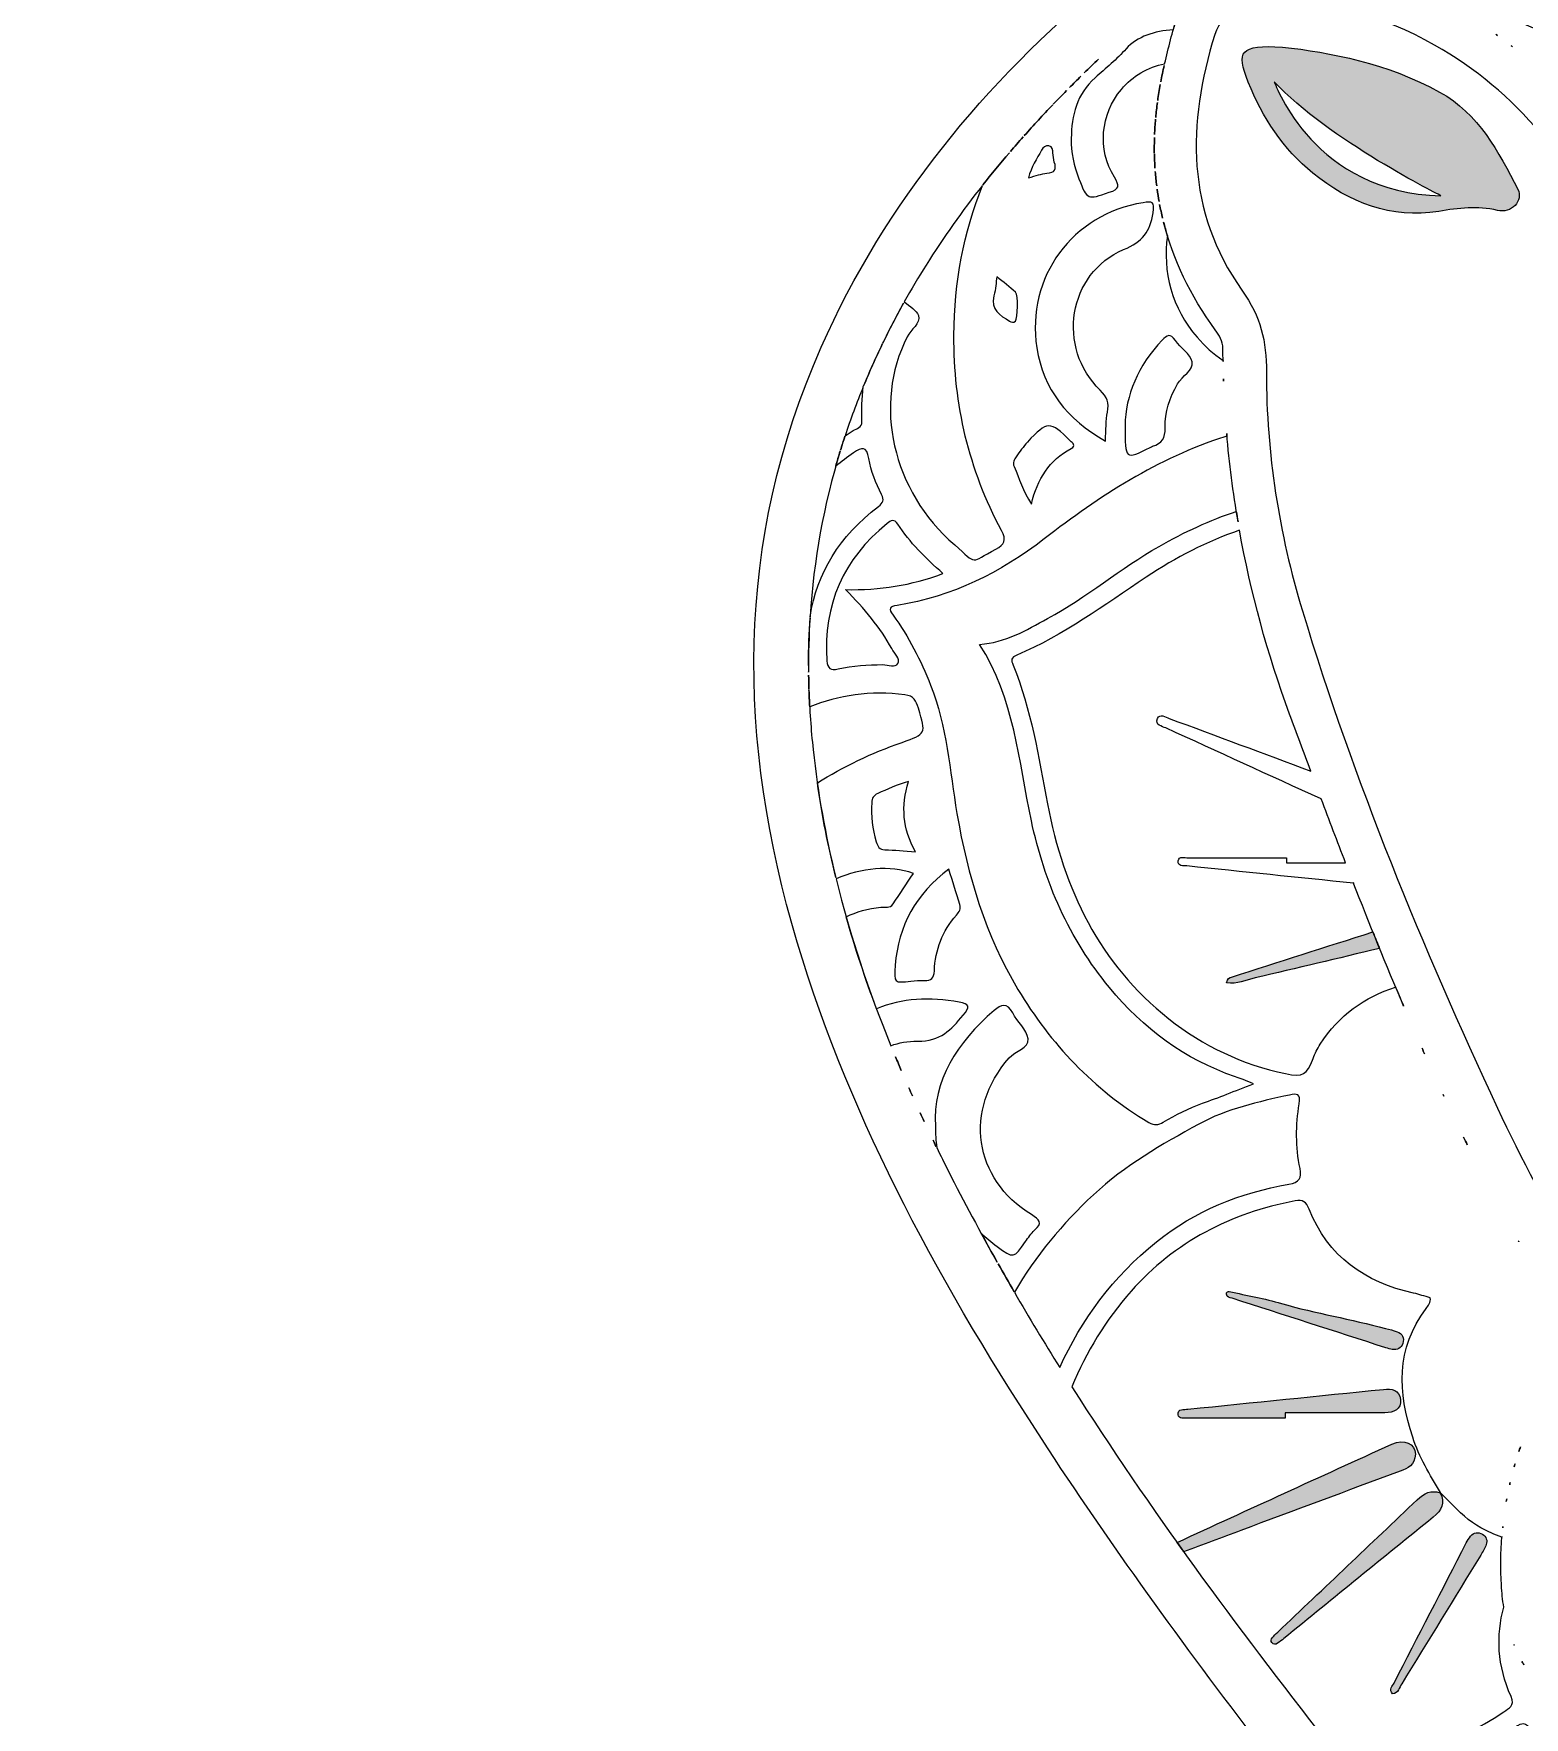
# Model space of a CAD drawing. Extents: x 316 to 1684, y -1896 to -103.
# Drawn here: x 316 to 794, y -1443 to -903 of the extents above; entities that cross this region are included whole.
import ezdxf

# ---------------------------------------------------------------- set-up
doc = ezdxf.new("R2010")
doc.units = 0
doc.header["$MEASUREMENT"] = 0
doc.layers.add('Layer 1', color=7, linetype='Continuous')

# ---------------------------------------------------------------- blocks, each defined once
blk = doc.blocks.new('block 2')
at = {"layer": 'Layer 1', "true_color": 0xfbd4ad}
h = blk.add_hatch(color=41, dxfattribs=at)
h.dxf.hatch_style = 2
edge = h.paths.add_edge_path()
edge.add_spline(control_points=[(725.8, -947.6), (737.41, -957.1), (750.98, -962.22), (766.14, -959.84), (772.55, -958.82), (778.57, -957.96), (784.96, -959.54), (789.38, -960.63), (793.44, -956.49), (791.48, -952.72), (785.25, -940.71), (778.98, -928.5), (766.42, -921.59), (749.74, -912.41), (731.45, -908.87), (716.03, -907.17), (702.41, -906.46), (701.11, -908.5), (705.1, -918.41), (709.69, -929.82), (716.35, -939.88), (725.8, -947.6)], knot_values=[0, 0, 0, 0, 1, 1, 1, 2, 2, 2, 3, 3, 3, 4, 4, 4, 5, 5, 5, 6, 6, 6, 7, 7, 7, 7], degree=3, periodic=1)
edge = h.paths.add_edge_path()
edge.add_spline(control_points=[(766.87, -954.84), (726.43, -953.98), (713.83, -919.39), (713.45, -918.31), (730.53, -936.76), (766.87, -954.84), (766.87, -954.84)], knot_values=[0, 0, 0, 0, 1, 1, 1, 2, 2, 2, 2], degree=3, periodic=1)
h = blk.add_hatch(color=41, dxfattribs=at)
h.dxf.hatch_style = 2
edge = h.paths.add_edge_path()
edge.add_spline(control_points=[(745.04, -1190.81), (729.94, -1195.63), (714.85, -1200.45), (699.76, -1205.28), (699.1, -1205.49), (698.39, -1205.71), (698.18, -1207.17), (701.46, -1207.64), (704.35, -1206.28), (707.31, -1205.58), (720.62, -1202.47), (733.9, -1199.27), (747.18, -1196.1), (746.46, -1194.34), (745.75, -1192.57), (745.04, -1190.81)], knot_values=[0, 0, 0, 0, 1, 1, 1, 2, 2, 2, 3, 3, 3, 4, 4, 4, 5, 5, 5, 5], degree=3, periodic=1)
h = blk.add_hatch(color=41, dxfattribs=at)
h.dxf.hatch_style = 2
edge = h.paths.add_edge_path()
edge.add_spline(control_points=[(699.93, -1308.27), (716.37, -1313.54), (732.8, -1318.84), (749.23, -1324.13), (749.9, -1324.35), (750.58, -1324.59), (751.28, -1324.68), (752.85, -1324.87), (754.12, -1324.3), (754.62, -1322.72), (755.18, -1320.97), (754.53, -1319.62), (752.81, -1318.97), (751.62, -1318.52), (750.36, -1318.27), (749.13, -1317.94), (738.09, -1314.92), (726.75, -1313.15), (715.75, -1309.92), (710.34, -1308.34), (704.75, -1307.38), (699.01, -1306.08), (698.71, -1306.13), (698.06, -1306.15), (698.1, -1306.93), (698.17, -1308.08), (699.14, -1308.01), (699.93, -1308.27)], knot_values=[0, 0, 0, 0, 1, 1, 1, 2, 2, 2, 3, 3, 3, 4, 4, 4, 5, 5, 5, 6, 6, 6, 7, 7, 7, 8, 8, 8, 9, 9, 9, 9], degree=3, periodic=1)
h = blk.add_hatch(color=41, dxfattribs=at)
h.dxf.hatch_style = 2
edge = h.paths.add_edge_path()
edge.add_spline(control_points=[(685.9, -1346.64), (696.25, -1346.66), (706.6, -1346.65), (716.95, -1346.65), (716.95, -1346.08), (716.95, -1345.52), (716.95, -1344.95), (727.58, -1344.95), (738.22, -1344.95), (748.85, -1344.95), (751.77, -1344.95), (754.2, -1343.94), (753.89, -1340.66), (753.6, -1337.66), (751.16, -1337.17), (748.43, -1337.45), (727.55, -1339.59), (706.66, -1341.66), (685.79, -1343.83), (684.58, -1343.95), (682.37, -1343.54), (682.61, -1345.6), (682.78, -1347.11), (684.69, -1346.63), (685.9, -1346.64)], knot_values=[0, 0, 0, 0, 1, 1, 1, 2, 2, 2, 3, 3, 3, 4, 4, 4, 5, 5, 5, 6, 6, 6, 7, 7, 7, 8, 8, 8, 8], degree=3, periodic=1)
h = blk.add_hatch(color=41, dxfattribs=at)
h.dxf.hatch_style = 2
edge = h.paths.add_edge_path()
edge.add_spline(control_points=[(758.68, -1358.22), (758.63, -1354.9), (755.17, -1353.17), (751.15, -1355.01), (728.17, -1365.48), (705.22, -1375.99), (682.27, -1386.53), (682.98, -1387.52), (683.69, -1388.5), (684.4, -1389.49), (690.52, -1387.22), (696.64, -1384.94), (702.76, -1382.66), (719.77, -1376.33), (736.76, -1369.99), (753.77, -1363.69), (756.27, -1362.76), (758.58, -1361.76), (758.68, -1358.22)], knot_values=[0, 0, 0, 0, 1, 1, 1, 2, 2, 2, 3, 3, 3, 4, 4, 4, 5, 5, 5, 6, 6, 6, 6], degree=3, periodic=1)
h = blk.add_hatch(color=41, dxfattribs=at)
h.dxf.hatch_style = 2
edge = h.paths.add_edge_path()
edge.add_spline(control_points=[(759.22, -1372.82), (744.39, -1387.03), (729.46, -1401.13), (714.56, -1415.27), (713.94, -1415.86), (713.36, -1416.48), (712.79, -1417.11), (712.38, -1417.57), (712.27, -1418.15), (712.64, -1418.65), (713.15, -1419.33), (713.83, -1419.32), (714.5, -1418.85), (715.19, -1418.36), (715.88, -1417.86), (716.54, -1417.33), (732.46, -1404.36), (748.34, -1391.32), (764.35, -1378.46), (767.21, -1376.17), (768.26, -1373.88), (766.65, -1370.6), (763.69, -1369.69), (761.45, -1370.68), (759.22, -1372.82)], knot_values=[0, 0, 0, 0, 1, 1, 1, 2, 2, 2, 3, 3, 3, 4, 4, 4, 5, 5, 5, 6, 6, 6, 7, 7, 7, 8, 8, 8, 8], degree=3, periodic=1)
h = blk.add_hatch(color=41, dxfattribs=at)
h.dxf.hatch_style = 2
edge = h.paths.add_edge_path()
edge.add_spline(control_points=[(754.28, -1431.84), (762.77, -1418.1), (771.19, -1404.33), (779.61, -1390.56), (780.27, -1389.48), (780.96, -1388.38), (781.38, -1387.2), (781.84, -1385.88), (781.41, -1384.66), (780.15, -1383.91), (778.74, -1383.08), (777.4, -1383.26), (776.35, -1384.53), (775.81, -1385.17), (775.39, -1385.93), (775, -1386.68), (767.27, -1401.64), (759.53, -1416.6), (751.85, -1431.6), (751.34, -1432.6), (750.1, -1433.64), (751.32, -1435.06), (753.24, -1434.85), (753.54, -1433.05), (754.28, -1431.84)], knot_values=[0, 0, 0, 0, 1, 1, 1, 2, 2, 2, 3, 3, 3, 4, 4, 4, 5, 5, 5, 6, 6, 6, 7, 7, 7, 8, 8, 8, 8], degree=3, periodic=1)
at = {"layer": 'Layer 1', "lineweight": 0}
for points, knots in [([(1673.34, -762.19), (1662.42, -742.78), (1645.38, -729.84), (1626.13, -719.79), (1579.9, -695.65), (1530.89, -691.29), (1480.17, -700.46), (1472.26, -701.89), (1464.42, -703.7), (1456.37, -704.91), (1469.08, -697.31), (1482.2, -690.52), (1494.42, -682.22), (1597.01, -612.54), (1651.13, -515.77), (1656.09, -391.82), (1657.77, -349.83), (1651.93, -308.69), (1637.06, -269.34), (1611.07, -200.5), (1565.67, -148.18), (1500.72, -113.18), (1495.34, -110.26), (1489.49, -108.12), (1483.74, -105.96), (1478.61, -104.02), (1473.29, -103.35), (1467.76, -104.63), (1456.24, -107.26), (1452.69, -116.14), (1459.89, -125.56), (1462.54, -129.04), (1465.99, -132.02), (1469.48, -134.7), (1504.07, -161.2), (1530.16, -194), (1547, -234.47), (1562.92, -272.74), (1566.44, -312.54), (1564.66, -353.22), (1563.42, -381.55), (1557.91, -408.96), (1544.9, -434.47), (1526.94, -469.68), (1498.13, -493.38), (1462.73, -508.98), (1403.63, -535.05), (1341.45, -548.51), (1276.91, -549.25), (1244.48, -549.61), (1212.44, -543.11), (1181.42, -534.64), (1141.75, -523.78), (1102.93, -524.66), (1063.01, -531.94), (1042.09, -535.74), (1021.1, -537.48), (1000.09, -537.46), (1000.09, -537.46), (999.91, -537.46), (999.91, -537.46), (978.9, -537.48), (957.91, -535.74), (936.99, -531.94), (897.07, -524.66), (858.25, -523.78), (818.58, -534.64), (787.56, -543.11), (755.52, -549.61), (723.09, -549.25), (658.55, -548.51), (596.37, -535.05), (537.27, -508.98), (501.87, -493.38), (473.06, -469.68), (455.1, -434.47), (442.09, -408.96), (436.58, -381.55), (435.34, -353.22), (433.56, -312.54), (437.08, -272.74), (453, -234.47), (469.84, -194), (495.93, -161.2), (530.52, -134.7), (534.01, -132.02), (537.46, -129.04), (540.11, -125.56), (547.31, -116.14), (543.76, -107.26), (532.24, -104.63), (526.71, -103.35), (521.39, -104.02), (516.26, -105.96), (510.51, -108.12), (504.66, -110.26), (499.28, -113.18), (434.33, -148.18), (388.93, -200.5), (362.94, -269.34), (348.07, -308.69), (342.23, -349.83), (343.91, -391.82), (348.87, -515.77), (402.99, -612.54), (505.58, -682.22), (517.8, -690.52), (530.92, -697.31), (543.63, -704.91), (535.58, -703.7), (527.74, -701.89), (519.83, -700.46), (469.11, -691.29), (420.1, -695.65), (373.87, -719.79), (354.62, -729.84), (337.58, -742.78), (326.66, -762.19), (315.82, -781.5), (317.18, -798.64), (331.61, -815.49), (368.81, -858.94), (417.78, -881), (472.89, -890.53), (504.31, -895.96), (535.11, -888.26), (565.83, -882.51), (590.21, -877.94), (614, -870.13), (639.08, -869.18), (649.66, -868.8), (660.2, -868.1), (670.74, -869.82), (672.19, -870.05), (673.96, -870.13), (674.55, -871.64), (675.23, -873.37), (673.43, -874.11), (672.36, -875.01), (668.06, -878.69), (663.71, -882.32), (659.38, -885.99), (620.72, -918.68), (588.9, -956.77), (568.23, -1003.36), (540.49, -1065.86), (541.29, -1129.7), (560.55, -1194.12), (578.08, -1252.81), (607.58, -1305.64), (640.94, -1356.5), (684.92, -1423.6), (735.47, -1485.8), (785.51, -1548.36), (833.7, -1608.6), (882.43, -1668.47), (924.51, -1733.29), (952.78, -1776.85), (977.69, -1822.09), (992.65, -1872.18), (994.88, -1879.62), (997.22, -1887), (999.91, -1895.77), (999.93, -1895.86), (999.96, -1895.94), (999.99, -1896.03), (999.99, -1896.01), (1000, -1896.01), (1000, -1896), (1000, -1896.01), (1000.01, -1896.01), (1000.01, -1896.03), (1000.04, -1895.94), (1000.07, -1895.86), (1000.09, -1895.77), (1002.78, -1887), (1005.12, -1879.62), (1007.35, -1872.18), (1022.31, -1822.09), (1047.22, -1776.85), (1075.49, -1733.29), (1117.57, -1668.47), (1166.3, -1608.6), (1214.49, -1548.36), (1264.53, -1485.8), (1315.08, -1423.6), (1359.06, -1356.5), (1392.42, -1305.64), (1421.92, -1252.81), (1439.45, -1194.12), (1458.71, -1129.7), (1459.51, -1065.86), (1431.77, -1003.36), (1411.1, -956.77), (1379.28, -918.68), (1340.62, -885.99), (1336.29, -882.32), (1331.94, -878.69), (1327.64, -875.01), (1326.57, -874.11), (1324.77, -873.37), (1325.45, -871.64), (1326.04, -870.13), (1327.81, -870.05), (1329.26, -869.82), (1339.8, -868.1), (1350.34, -868.8), (1360.92, -869.18), (1386, -870.13), (1409.79, -877.94), (1434.17, -882.51), (1464.89, -888.26), (1495.69, -895.96), (1527.11, -890.53), (1582.22, -881), (1631.19, -858.94), (1668.39, -815.49), (1682.82, -798.64), (1684.18, -781.5), (1673.34, -762.19)], [0, 0, 0, 0, 1, 1, 1, 2, 2, 2, 3, 3, 3, 4, 4, 4, 5, 5, 5, 6, 6, 6, 7, 7, 7, 8, 8, 8, 9, 9, 9, 10, 10, 10, 11, 11, 11, 12, 12, 12, 13, 13, 13, 14, 14, 14, 15, 15, 15, 16, 16, 16, 17, 17, 17, 18, 18, 18, 19, 19, 19, 20, 20, 20, 21, 21, 21, 22, 22, 22, 23, 23, 23, 24, 24, 24, 25, 25, 25, 26, 26, 26, 27, 27, 27, 28, 28, 28, 29, 29, 29, 30, 30, 30, 31, 31, 31, 32, 32, 32, 33, 33, 33, 34, 34, 34, 35, 35, 35, 36, 36, 36, 37, 37, 37, 38, 38, 38, 39, 39, 39, 40, 40, 40, 41, 41, 41, 42, 42, 42, 43, 43, 43, 44, 44, 44, 45, 45, 45, 46, 46, 46, 47, 47, 47, 48, 48, 48, 49, 49, 49, 50, 50, 50, 51, 51, 51, 52, 52, 52, 53, 53, 53, 54, 54, 54, 55, 55, 55, 56, 56, 56, 57, 57, 57, 58, 58, 58, 59, 59, 59, 60, 60, 60, 61, 61, 61, 62, 62, 62, 63, 63, 63, 64, 64, 64, 65, 65, 65, 66, 66, 66, 67, 67, 67, 68, 68, 68, 69, 69, 69, 70, 70, 70, 71, 71, 71, 72, 72, 72, 73, 73, 73, 73]), ([(756.5, -847.82), (784.99, -889.86), (840.73, -905.05), (886.68, -883.29), (887.57, -882.86), (888.44, -882.38), (889.36, -882.01), (891.59, -881.12), (893, -881.65), (892.97, -884.3), (892.92, -888.29), (893.28, -892.26), (894.18, -896.13), (894.83, -898.93), (892.64, -899.12), (891.1, -899.83), (876.84, -906.3), (858.57, -910.14), (842.31, -910.14), (792.27, -910.16), (746.72, -878.54), (729.14, -831.71), (728.09, -828.94), (727.93, -827.09), (730.84, -825.45), (732.9, -824.28), (734.62, -822.48), (736.44, -820.88), (739.88, -817.83), (742.34, -818.39), (743.89, -822.82), (747, -831.71), (751.2, -840.02), (756.5, -847.82)], [0, 0, 0, 0, 1, 1, 1, 2, 2, 2, 3, 3, 3, 4, 4, 4, 5, 5, 5, 6, 6, 6, 7, 7, 7, 8, 8, 8, 9, 9, 9, 10, 10, 10, 11, 11, 11, 11]), ([(694.39, -903.15), (696.91, -895.08), (703.74, -894.52), (710.29, -893.78), (729.93, -891.58), (748.05, -897.14), (764.81, -906.52), (791.51, -921.46), (809.18, -944.86), (822.71, -971.72), (840.42, -1006.88), (849.18, -1044.65), (855.23, -1083.22), (862.36, -1128.63), (862.76, -1173.96), (853.17, -1219.13), (852.55, -1222.01), (851.83, -1224.88), (851.19, -1227.76), (848.48, -1239.92), (843.96, -1250.71), (834.19, -1259.53), (823.9, -1268.82), (817.55, -1281.35), (811.54, -1295.65), (800.85, -1279.45), (792.59, -1263.54), (785, -1247.29), (760.79, -1195.5), (739.07, -1142.66), (722.47, -1087.92), (714.96, -1063.17), (710.9, -1037.43), (710.93, -1011.45), (710.95, -1001.38), (709.17, -993.74), (703.03, -985.07), (685.2, -959.88), (685.44, -931.74), (694.39, -903.15)], [0, 0, 0, 0, 1, 1, 1, 2, 2, 2, 3, 3, 3, 4, 4, 4, 5, 5, 5, 6, 6, 6, 7, 7, 7, 8, 8, 8, 9, 9, 9, 10, 10, 10, 11, 11, 11, 12, 12, 12, 13, 13, 13, 13]), ([(665.97, -907.72), (669.51, -903.8), (675.13, -901.99), (681.03, -901.7), (681.42, -900.22), (681.82, -898.72), (682.22, -897.23), (680.85, -902.38), (679.51, -907.44), (678.3, -912.53), (672.97, -913.61), (668.04, -916.42), (664.43, -920.74), (657.78, -928.72), (656.71, -939.89), (662.19, -948.9), (663.87, -951.7), (663.89, -952.62), (660.56, -953.73), (653.5, -956.11), (653.56, -956.34), (650.81, -949.38), (649.17, -945.25), (648.29, -940.96), (648.37, -936.51), (648.44, -929.02), (650.17, -922.23), (656.06, -917.01), (659.45, -913.99), (662.94, -911.06), (665.97, -907.72)], [0, 0, 0, 0, 1, 1, 1, 2, 2, 2, 3, 3, 3, 4, 4, 4, 5, 5, 5, 6, 6, 6, 7, 7, 7, 8, 8, 8, 9, 9, 9, 10, 10, 10, 10]), ([(725.8, -947.6), (737.41, -957.1), (750.98, -962.22), (766.14, -959.84), (772.55, -958.82), (778.57, -957.96), (784.96, -959.54), (789.38, -960.63), (793.44, -956.49), (791.48, -952.72), (785.25, -940.71), (778.98, -928.5), (766.42, -921.59), (749.74, -912.41), (731.45, -908.87), (716.03, -907.17), (702.41, -906.46), (701.11, -908.5), (705.1, -918.41), (709.69, -929.82), (716.35, -939.88), (725.8, -947.6)], [0, 0, 0, 0, 1, 1, 1, 2, 2, 2, 3, 3, 3, 4, 4, 4, 5, 5, 5, 6, 6, 6, 7, 7, 7, 7]), ([(784.98, -903.43), (784.8, -903.3), (784.62, -903.18), (784.44, -903.05), (784.62, -903.18), (784.8, -903.3), (784.98, -903.43)], [0, 0, 0, 0, 1, 1, 1, 2, 2, 2, 2]), ([(652.52, -915.48), (654.04, -913.99), (655.56, -912.5), (657.1, -911.03), (655.56, -912.5), (654.04, -913.99), (652.52, -915.48)], [0, 0, 0, 0, 1, 1, 1, 2, 2, 2, 2]), ([(789.78, -907.05), (789.66, -906.95), (789.53, -906.86), (789.4, -906.76), (789.53, -906.86), (789.66, -906.95), (789.78, -907.05)], [0, 0, 0, 0, 1, 1, 1, 2, 2, 2, 2]), ([(651.45, -916.53), (650.24, -917.73), (649.03, -918.93), (647.83, -920.15), (649.03, -918.93), (650.24, -917.73), (651.45, -916.53)], [0, 0, 0, 0, 1, 1, 1, 2, 2, 2, 2]), ([(677.07, -918.29), (677.4, -916.57), (677.76, -914.84), (678.16, -913.1), (677.76, -914.84), (677.4, -916.57), (677.07, -918.29)], [0, 0, 0, 0, 1, 1, 1, 2, 2, 2, 2]), ([(642.61, -925.51), (644.01, -924.05), (645.42, -922.59), (646.84, -921.15), (645.42, -922.59), (644.01, -924.05), (642.61, -925.51)], [0, 0, 0, 0, 1, 1, 1, 2, 2, 2, 2]), ([(676.07, -924.3), (676.3, -922.61), (676.58, -920.93), (676.89, -919.23), (676.58, -920.93), (676.3, -922.61), (676.07, -924.3)], [0, 0, 0, 0, 1, 1, 1, 2, 2, 2, 2]), ([(766.87, -954.84), (726.43, -953.98), (713.83, -919.39), (713.45, -918.31), (730.53, -936.76), (766.87, -954.84), (766.87, -954.84)], [0, 0, 0, 0, 1, 1, 1, 2, 2, 2, 2]), ([(633.32, -935.57), (636.3, -932.22), (639.34, -928.93), (642.44, -925.68), (639.34, -928.93), (636.3, -932.22), (633.32, -935.57)], [0, 0, 0, 0, 1, 1, 1, 2, 2, 2, 2]), ([(675.44, -929.72), (675.59, -928.13), (675.77, -926.53), (675.99, -924.93), (675.77, -926.53), (675.59, -928.13), (675.44, -929.72)], [0, 0, 0, 0, 1, 1, 1, 2, 2, 2, 2]), ([(675.08, -935.24), (675.15, -933.59), (675.25, -931.95), (675.39, -930.29), (675.25, -931.95), (675.15, -933.59), (675.08, -935.24)], [0, 0, 0, 0, 1, 1, 1, 2, 2, 2, 2]), ([(632.95, -935.99), (631.57, -937.54), (630.2, -939.1), (628.85, -940.67), (630.2, -939.1), (631.57, -937.54), (632.95, -935.99)], [0, 0, 0, 0, 1, 1, 1, 2, 2, 2, 2]), ([(640.57, -947.63), (638.78, -947.76), (637.04, -948.46), (634.67, -949.07), (635.54, -945.53), (637.39, -943), (638.8, -940.26), (639.31, -939.27), (640.04, -938.71), (641.16, -938.86), (642.54, -939.02), (642.38, -940.17), (642.52, -941.12), (642.66, -942.11), (642.66, -943.13), (642.95, -944.05), (643.72, -946.34), (643.15, -947.44), (640.57, -947.63)], [0, 0, 0, 0, 1, 1, 1, 2, 2, 2, 3, 3, 3, 4, 4, 4, 5, 5, 5, 6, 6, 6, 6]), ([(675.05, -936.21), (675, -937.86), (674.97, -939.5), (675, -941.14), (674.97, -939.5), (675, -937.86), (675.05, -936.21)], [0, 0, 0, 0, 1, 1, 1, 2, 2, 2, 2]), ([(620.03, -951.38), (622.79, -947.87), (625.63, -944.44), (628.53, -941.05), (625.63, -944.43), (622.79, -947.87), (620.03, -951.38)], [0, 0, 0, 0, 1, 1, 1, 2, 2, 2, 2]), ([(675.01, -941.37), (675.04, -942.91), (675.11, -944.45), (675.21, -945.98), (675.11, -944.45), (675.04, -942.91), (675.01, -941.37)], [0, 0, 0, 0, 1, 1, 1, 2, 2, 2, 2]), ([(675.29, -947.1), (675.41, -948.62), (675.56, -950.14), (675.75, -951.65), (675.56, -950.14), (675.41, -948.62), (675.29, -947.1)], [0, 0, 0, 0, 1, 1, 1, 2, 2, 2, 2]), ([(619.92, -951.52), (613.78, -967.02), (610.93, -982.21), (610.78, -999.6), (610.63, -1021.73), (615.57, -1042.67), (626.02, -1062.19), (627.64, -1065.24), (627.05, -1066.65), (624.24, -1068.1), (615.69, -1072.53), (618.56, -1073.29), (611.01, -1066.76), (590.98, -1049.47), (584.8, -1021.67), (595.78, -1000.09), (596.99, -997.72), (600.14, -995.75), (599.37, -993.27), (598.83, -991.5), (596.61, -990.3), (594.87, -988.87), (597.08, -984.91), (599.39, -980.97), (601.84, -977.07), (607.42, -968.17), (613.48, -959.68), (619.92, -951.52)], [0, 0, 0, 0, 1, 1, 1, 2, 2, 2, 3, 3, 3, 4, 4, 4, 5, 5, 5, 6, 6, 6, 7, 7, 7, 8, 8, 8, 9, 9, 9, 9]), ([(675.9, -952.74), (676.08, -954.06), (676.28, -955.36), (676.52, -956.67), (676.28, -955.36), (676.08, -954.06), (675.9, -952.74)], [0, 0, 0, 0, 1, 1, 1, 2, 2, 2, 2]), ([(671.42, -957.08), (674.33, -956.63), (675.2, -956.66), (674.6, -960.32), (673.62, -966.35), (671.3, -969.51), (665.17, -972.1), (647.29, -979.64), (643.62, -1003.58), (657.67, -1017.21), (659.91, -1019.37), (660.6, -1021.23), (659.98, -1024.19), (659.4, -1026.91), (659.55, -1029.8), (659.33, -1033.46), (646.95, -1026.51), (639.46, -1016.9), (637.35, -1003.58), (633.78, -980.96), (648.81, -960.66), (671.42, -957.08)], [0, 0, 0, 0, 1, 1, 1, 2, 2, 2, 3, 3, 3, 4, 4, 4, 5, 5, 5, 6, 6, 6, 7, 7, 7, 7]), ([(676.69, -957.63), (676.97, -959.1), (677.29, -960.57), (677.64, -962.03), (677.29, -960.57), (676.97, -959.1), (676.69, -957.63)], [0, 0, 0, 0, 1, 1, 1, 2, 2, 2, 2]), ([(694.55, -997.86), (695.89, -999.68), (696.95, -1001.35), (696.97, -1003.8), (696.97, -1005.21), (697.01, -1006.61), (697.03, -1008.01), (697.03, -1007.88), (697.03, -1007.75), (697.02, -1007.62), (693.87, -1005.55), (691.18, -1003.05), (688.73, -1000.22), (680.63, -990.95), (677.59, -978.98), (679.17, -967.65), (678.73, -966.2), (678.33, -964.75), (677.96, -963.29), (681.03, -975.29), (686.5, -986.83), (694.55, -997.86)], [0, 0, 0, 0, 1, 1, 1, 2, 2, 2, 3, 3, 3, 4, 4, 4, 5, 5, 5, 6, 6, 6, 7, 7, 7, 7]), ([(623.6, -986.91), (624.15, -984.76), (624.27, -982.51), (624.52, -980.8), (626.64, -982.54), (628.62, -984.11), (630.5, -985.77), (631.4, -986.57), (631.28, -994.1), (630.48, -995), (629.83, -995.74), (629.18, -995.3), (628.62, -994.99), (625.53, -993.2), (622.45, -991.45), (623.6, -986.91)], [0, 0, 0, 0, 1, 1, 1, 2, 2, 2, 3, 3, 3, 4, 4, 4, 5, 5, 5, 5]), ([(587.9, -1002.22), (590.02, -997.86), (592.27, -993.53), (594.66, -989.23), (592.27, -993.53), (590.02, -997.86), (587.9, -1002.22)], [0, 0, 0, 0, 1, 1, 1, 2, 2, 2, 2]), ([(587.8, -1002.44), (585.66, -1006.86), (583.66, -1011.32), (581.82, -1015.81), (583.66, -1011.32), (585.66, -1006.86), (587.8, -1002.44)], [0, 0, 0, 0, 1, 1, 1, 2, 2, 2, 2]), ([(677.54, -1001.11), (679.08, -999.51), (680.16, -998.89), (681.74, -1001.21), (683.4, -1003.65), (686.6, -1005.56), (687.11, -1008.11), (687.65, -1010.79), (683.9, -1012.6), (682.47, -1015.15), (680, -1019.54), (678.24, -1024.19), (678.44, -1029.22), (678.56, -1032.49), (677.41, -1034.25), (674.46, -1035.14), (674.2, -1035.22), (673.95, -1035.37), (673.7, -1035.49), (665.62, -1039.57), (665.62, -1039.57), (665.6, -1028.52), (665.81, -1018.94), (669.72, -1009.23), (677.54, -1001.11)], [0, 0, 0, 0, 1, 1, 1, 2, 2, 2, 3, 3, 3, 4, 4, 4, 5, 5, 5, 6, 6, 6, 7, 7, 7, 8, 8, 8, 8]), ([(697.17, -1013.54), (697.18, -1013.77), (697.19, -1014), (697.2, -1014.24), (697.19, -1014), (697.18, -1013.77), (697.17, -1013.54)], [0, 0, 0, 0, 1, 1, 1, 2, 2, 2, 2]), ([(581.29, -1027.34), (581.38, -1029.11), (579.59, -1029.44), (578.44, -1030.14), (577.57, -1030.67), (576.73, -1031.23), (575.88, -1031.78), (577.63, -1026.48), (579.58, -1021.24), (581.72, -1016.03), (581.29, -1019.8), (581.09, -1023.56), (581.29, -1027.34)], [0, 0, 0, 0, 1, 1, 1, 2, 2, 2, 3, 3, 3, 4, 4, 4, 4]), ([(648.03, -1033.38), (648.84, -1034.17), (650.08, -1034.9), (648.31, -1035.88), (641.45, -1039.63), (637.48, -1045.58), (635.62, -1053.66), (632.85, -1049.53), (631.71, -1045.46), (630.07, -1041.63), (629.52, -1040.37), (630.05, -1039.41), (630.72, -1038.49), (631.89, -1036.9), (633.01, -1035.24), (634.34, -1033.8), (640.68, -1026.95), (641.62, -1026.95), (648.03, -1033.38)], [0, 0, 0, 0, 1, 1, 1, 2, 2, 2, 3, 3, 3, 4, 4, 4, 5, 5, 5, 6, 6, 6, 6]), ([(574.32, -1036.68), (573.82, -1038.3), (573.35, -1039.92), (572.89, -1041.54), (574.71, -1040.06), (576.59, -1038.63), (578.6, -1037.24), (581.34, -1035.37), (582.8, -1035.06), (583.47, -1039.03), (584.15, -1043.08), (585.76, -1046.93), (587.58, -1050.61), (588.47, -1052.39), (588.08, -1053.33), (586.56, -1054.49), (574.06, -1063.97), (566.86, -1075.79), (564.66, -1089.78), (565.82, -1071.6), (569.05, -1053.9), (574.32, -1036.68)], [0, 0, 0, 0, 1, 1, 1, 2, 2, 2, 3, 3, 3, 4, 4, 4, 5, 5, 5, 6, 6, 6, 7, 7, 7, 7]), ([(575.83, -1031.92), (575.35, -1033.41), (574.87, -1034.9), (574.41, -1036.39), (574.87, -1034.9), (575.34, -1033.41), (575.83, -1031.92)], [0, 0, 0, 0, 1, 1, 1, 2, 2, 2, 2]), ([(611.75, -1152.86), (609.4, -1139.06), (608.57, -1124.93), (603.31, -1111.69), (600.14, -1103.73), (596.25, -1096.19), (591.25, -1089.25), (589.77, -1087.19), (589.99, -1086.56), (592.57, -1086.14), (610.22, -1083.32), (625.69, -1075.7), (639.74, -1064.8), (657.44, -1051.1), (676.05, -1038.98), (697.63, -1032.1), (697.85, -1032.03), (698.06, -1031.97), (698.28, -1031.9), (698.26, -1031.61), (698.24, -1031.33), (698.22, -1031.04), (699.03, -1040.55), (700.23, -1049.98), (701.83, -1059.34), (701.64, -1058.23), (701.44, -1057.12), (701.26, -1056.01), (692.87, -1058.84), (684.63, -1062.62), (676.54, -1067.24), (664.18, -1074.27), (653.28, -1083.53), (640.81, -1090.38), (633.97, -1094.13), (627.2, -1098.1), (619, -1098.65), (630.1, -1115.91), (631.5, -1135.94), (635.6, -1155.17), (639.8, -1174.92), (647.67, -1192.97), (660.6, -1208.62), (671.48, -1221.79), (684.67, -1231.73), (700.97, -1237.25), (702.57, -1237.78), (704.11, -1238.45), (706.82, -1239.48), (700.66, -1241.85), (695.62, -1243.95), (690.47, -1245.72), (686.02, -1247.26), (681.91, -1249.45), (677.85, -1251.77), (676.27, -1252.71), (675.03, -1252.97), (673.22, -1251.89), (655.51, -1241.33), (641.76, -1226.71), (631.28, -1209.26), (620.88, -1191.95), (615.14, -1172.78), (611.75, -1152.86)], [0, 0, 0, 0, 1, 1, 1, 2, 2, 2, 3, 3, 3, 4, 4, 4, 5, 5, 5, 6, 6, 6, 7, 7, 7, 8, 8, 8, 9, 9, 9, 10, 10, 10, 11, 11, 11, 12, 12, 12, 13, 13, 13, 14, 14, 14, 15, 15, 15, 16, 16, 16, 17, 17, 17, 18, 18, 18, 19, 19, 19, 20, 20, 20, 21, 21, 21, 21]), ([(590.87, -1100.01), (591.72, -1101.56), (593.71, -1103.23), (592.79, -1104.81), (592, -1106.16), (589.65, -1105.15), (588, -1105.15), (583.17, -1105.2), (578.35, -1105.42), (573.63, -1106.5), (571.22, -1107.06), (570.26, -1106.41), (570.08, -1103.96), (568.82, -1085.89), (575.32, -1071.26), (589.37, -1059.93), (590.57, -1058.97), (591.63, -1058.29), (592.82, -1060.14), (596.59, -1066), (601.56, -1070.83), (607.26, -1075.98), (596.96, -1079.69), (587.15, -1081.35), (576.01, -1081.1), (582.15, -1087.28), (587.11, -1093.2), (590.87, -1100.01)], [0, 0, 0, 0, 1, 1, 1, 2, 2, 2, 3, 3, 3, 4, 4, 4, 5, 5, 5, 6, 6, 6, 7, 7, 7, 8, 8, 8, 9, 9, 9, 9]), ([(679.63, -1218.65), (657.38, -1201), (645.93, -1177.13), (640.78, -1149.79), (637.94, -1134.73), (635.53, -1119.59), (629.73, -1105.27), (629.08, -1103.69), (629.05, -1102.86), (630.91, -1102.09), (645.97, -1095.82), (658.92, -1086.06), (672.38, -1077.09), (681.92, -1070.73), (691.87, -1065.61), (702.3, -1062.06), (705.88, -1082.02), (711.24, -1101.66), (718.36, -1120.97), (720.61, -1127.07), (722.87, -1133.18), (725.14, -1139.28), (725.14, -1139.27), (725.14, -1139.26), (725.14, -1139.25), (710.01, -1133.62), (694.88, -1127.99), (679.75, -1122.38), (678.55, -1121.93), (676.81, -1120.63), (676.03, -1122.45), (675.12, -1124.56), (677.44, -1124.87), (678.71, -1125.45), (695.3, -1133.06), (711.89, -1140.63), (728.49, -1148.2), (728.48, -1148.19), (728.48, -1148.17), (728.47, -1148.15), (731.05, -1155.01), (733.66, -1161.87), (736.31, -1168.71), (729.98, -1168.71), (723.66, -1168.72), (717.34, -1168.72), (717.34, -1168.16), (717.34, -1167.59), (717.34, -1167.03), (706.85, -1167.03), (696.37, -1167.01), (685.89, -1167.06), (684.75, -1167.07), (682.89, -1166.36), (682.66, -1168.07), (682.41, -1169.92), (684.3, -1169.57), (685.46, -1169.69), (703.26, -1171.54), (721.05, -1173.37), (738.84, -1175.21), (738.8, -1175.12), (738.77, -1175.03), (738.73, -1174.93), (743.93, -1188.22), (749.29, -1201.45), (754.9, -1214.57), (754.85, -1214.44), (754.79, -1214.31), (754.74, -1214.18), (753.92, -1212.29), (753.12, -1210.4), (752.32, -1208.5), (742.47, -1211.74), (734.11, -1217.42), (728.15, -1226.85), (727.25, -1228.27), (726.45, -1229.79), (725.86, -1231.37), (723.85, -1236.73), (722.78, -1237.42), (717.03, -1236.23), (703.18, -1233.34), (690.66, -1227.39), (679.63, -1218.65)], [0, 0, 0, 0, 1, 1, 1, 2, 2, 2, 3, 3, 3, 4, 4, 4, 5, 5, 5, 6, 6, 6, 7, 7, 7, 8, 8, 8, 9, 9, 9, 10, 10, 10, 11, 11, 11, 12, 12, 12, 13, 13, 13, 14, 14, 14, 15, 15, 15, 16, 16, 16, 17, 17, 17, 18, 18, 18, 19, 19, 19, 20, 20, 20, 21, 21, 21, 22, 22, 22, 23, 23, 23, 24, 24, 24, 25, 25, 25, 26, 26, 26, 27, 27, 27, 28, 28, 28, 28]), ([(564.64, -1090.07), (564.34, -1095.01), (564.18, -1099.97), (564.18, -1104.98), (564.19, -1105.24), (564.19, -1105.49), (564.22, -1105.75), (564.28, -1106.43), (564.28, -1107.01), (564.18, -1107.51), (564.13, -1101.65), (564.28, -1095.84), (564.64, -1090.07)], [0, 0, 0, 0, 1, 1, 1, 2, 2, 2, 3, 3, 3, 4, 4, 4, 4]), ([(564.3, -1113.03), (564.25, -1111.52), (564.22, -1110.02), (564.2, -1108.51), (564.22, -1110.02), (564.25, -1111.52), (564.3, -1113.03)], [0, 0, 0, 0, 1, 1, 1, 2, 2, 2, 2]), ([(564.31, -1113.22), (564.37, -1115.03), (564.45, -1116.85), (564.55, -1118.66), (573.68, -1114.98), (584.1, -1113.41), (595.02, -1114.8), (597.89, -1115.17), (598.66, -1116.77), (599.37, -1119.09), (601.89, -1127.37), (601.95, -1127.36), (594.13, -1130.07), (584.34, -1133.47), (575.29, -1137.85), (567, -1143.04), (568.48, -1153.33), (570.47, -1163.44), (572.91, -1173.42), (569.63, -1160.02), (567.14, -1146.36), (565.64, -1132.39), (564.95, -1125.94), (564.51, -1119.56), (564.31, -1113.22)], [0, 0, 0, 0, 1, 1, 1, 2, 2, 2, 3, 3, 3, 4, 4, 4, 5, 5, 5, 6, 6, 6, 7, 7, 7, 8, 8, 8, 8]), ([(598.5, -1165.11), (594.77, -1164.86), (591.71, -1164.55), (588.65, -1164.48), (586.83, -1164.42), (586.31, -1163.38), (585.84, -1161.92), (584.55, -1157.82), (584.25, -1153.65), (584.43, -1149.39), (584.47, -1147.94), (584.99, -1147.05), (586.35, -1146.47), (589.43, -1145.17), (592.37, -1143.5), (596.24, -1142.63), (593.76, -1150.48), (594.3, -1157.83), (598.5, -1165.11)], [0, 0, 0, 0, 1, 1, 1, 2, 2, 2, 3, 3, 3, 4, 4, 4, 5, 5, 5, 6, 6, 6, 6]), ([(590.57, -1227.31), (583.48, -1209.89), (577.5, -1192.1), (573.01, -1173.84), (581.15, -1170.28), (590.14, -1169.36), (597.79, -1172.05), (595.6, -1175.34), (593.44, -1178.62), (591.25, -1181.87), (590.27, -1183.32), (588.68, -1182.78), (587.33, -1182.91), (583.23, -1183.31), (579.5, -1184.37), (576.22, -1185.96), (579.06, -1195.94), (582.34, -1205.78), (585.98, -1215.5), (594.12, -1212.01), (603.01, -1211.65), (612.48, -1213.34), (615.73, -1213.93), (616.01, -1214.89), (613.74, -1217.56), (609.8, -1222.16), (606.5, -1225.97), (599.11, -1225.83), (595.97, -1225.77), (593.13, -1226.31), (590.57, -1227.31)], [0, 0, 0, 0, 1, 1, 1, 2, 2, 2, 3, 3, 3, 4, 4, 4, 5, 5, 5, 6, 6, 6, 7, 7, 7, 8, 8, 8, 9, 9, 9, 10, 10, 10, 10]), ([(609.15, -1170.72), (610.41, -1174.77), (611.5, -1178.4), (612.64, -1182.01), (613.1, -1183.44), (612.46, -1184.43), (611.58, -1185.44), (607.06, -1190.53), (604.8, -1196.56), (604.49, -1203.28), (604.39, -1205.69), (603.57, -1206.55), (601.25, -1206.39), (599.85, -1206.28), (598.41, -1206.43), (597, -1206.59), (591.53, -1207.23), (591.53, -1207.25), (591.96, -1201.52), (592.92, -1188.78), (598.57, -1178.68), (609.15, -1170.72)], [0, 0, 0, 0, 1, 1, 1, 2, 2, 2, 3, 3, 3, 4, 4, 4, 5, 5, 5, 6, 6, 6, 7, 7, 7, 7]), ([(745.04, -1190.81), (729.94, -1195.63), (714.85, -1200.45), (699.76, -1205.28), (699.1, -1205.49), (698.39, -1205.71), (698.18, -1207.17), (701.46, -1207.64), (704.35, -1206.28), (707.31, -1205.58), (720.62, -1202.47), (733.9, -1199.27), (747.18, -1196.1), (746.46, -1194.34), (745.75, -1192.57), (745.04, -1190.81)], [0, 0, 0, 0, 1, 1, 1, 2, 2, 2, 3, 3, 3, 4, 4, 4, 5, 5, 5, 5]), ([(605.24, -1259.94), (604.99, -1257.75), (604.85, -1255.5), (604.86, -1253.11), (603.88, -1238.52), (611.71, -1226.29), (623.65, -1216.03), (625.9, -1214.1), (627.83, -1213.39), (629.6, -1216.79), (631.09, -1219.67), (634.18, -1222.16), (634.55, -1225.06), (634.94, -1228.18), (630.41, -1228.93), (628.43, -1231.21), (613.88, -1247.97), (617.09, -1270), (635.59, -1281.45), (638.25, -1283.11), (639.29, -1284.04), (636.62, -1286.45), (635.48, -1287.47), (634.61, -1288.83), (633.72, -1290.11), (630.01, -1295.42), (629.89, -1295.59), (624.58, -1291.61), (622.78, -1290.25), (621.07, -1288.83), (619.48, -1287.35), (621.19, -1290.49), (622.91, -1293.61), (624.66, -1296.72), (619.24, -1287.1), (613.99, -1277.36), (608.99, -1267.47), (607.72, -1264.97), (606.47, -1262.46), (605.24, -1259.94)], [0, 0, 0, 0, 1, 1, 1, 2, 2, 2, 3, 3, 3, 4, 4, 4, 5, 5, 5, 6, 6, 6, 7, 7, 7, 8, 8, 8, 9, 9, 9, 10, 10, 10, 11, 11, 11, 12, 12, 12, 13, 13, 13, 13]), ([(761.63, -1229.92), (761.35, -1229.31), (761.08, -1228.7), (760.81, -1228.09), (761.08, -1228.7), (761.35, -1229.31), (761.63, -1229.92)], [0, 0, 0, 0, 1, 1, 1, 2, 2, 2, 2]), ([(593.9, -1235.26), (593.27, -1233.8), (592.67, -1232.33), (592.05, -1230.86), (592.67, -1232.33), (593.27, -1233.8), (593.9, -1235.26)], [0, 0, 0, 0, 1, 1, 1, 2, 2, 2, 2]), ([(597.47, -1243.41), (597.08, -1242.53), (596.7, -1241.64), (596.31, -1240.76), (596.7, -1241.64), (597.08, -1242.53), (597.47, -1243.41)], [0, 0, 0, 0, 1, 1, 1, 2, 2, 2, 2]), ([(630.14, -1306.33), (636.89, -1294.68), (645.54, -1284.39), (655.48, -1275.09), (665.57, -1265.65), (677.36, -1258.95), (689.27, -1252.44), (698.28, -1247.51), (708.34, -1245.3), (718.33, -1243.11), (720.64, -1242.6), (722.01, -1242.62), (721.46, -1245.9), (720.31, -1252.78), (720.24, -1259.75), (721.69, -1266.64), (722.32, -1269.72), (721.51, -1271.12), (718.11, -1271.72), (702.48, -1274.41), (688.07, -1280.16), (675.65, -1290.18), (661.73, -1301.39), (651.7, -1315.02), (644.7, -1330.48), (639.73, -1322.51), (634.87, -1314.46), (630.14, -1306.33)], [0, 0, 0, 0, 1, 1, 1, 2, 2, 2, 3, 3, 3, 4, 4, 4, 5, 5, 5, 6, 6, 6, 7, 7, 7, 8, 8, 8, 9, 9, 9, 9]), ([(767.84, -1243.52), (767.74, -1243.31), (767.65, -1243.11), (767.55, -1242.9), (767.65, -1243.11), (767.74, -1243.31), (767.84, -1243.52)], [0, 0, 0, 0, 1, 1, 1, 2, 2, 2, 2]), ([(599.97, -1248.83), (600.38, -1249.74), (600.79, -1250.64), (601.22, -1251.55), (600.79, -1250.64), (600.38, -1249.74), (599.97, -1248.83)], [0, 0, 0, 0, 1, 1, 1, 2, 2, 2, 2]), ([(774.14, -1256.66), (774.53, -1257.47), (774.92, -1258.27), (775.32, -1259.07), (774.92, -1258.27), (774.53, -1257.47), (774.14, -1256.66)], [0, 0, 0, 0, 1, 1, 1, 2, 2, 2, 2]), ([(604.08, -1257.54), (604.41, -1258.21), (604.73, -1258.88), (605.05, -1259.56), (604.73, -1258.89), (604.41, -1258.21), (604.08, -1257.54)], [0, 0, 0, 0, 1, 1, 1, 2, 2, 2, 2]), ([(648.58, -1336.64), (653.15, -1325.55), (659.39, -1315.25), (667.57, -1305.99), (681.57, -1290.15), (699.47, -1280.95), (720.16, -1277.04), (722.53, -1276.6), (723.7, -1277.38), (724.6, -1279.68), (730.67, -1294.94), (742.52, -1303.12), (758.11, -1306.61), (759.9, -1307.01), (761.63, -1307.61), (763.43, -1308.12), (763.72, -1309.53), (762.8, -1310.61), (762.1, -1311.53), (752.4, -1324.46), (753.09, -1338.42), (757.81, -1352.82), (759.9, -1359.18), (763.29, -1364.87), (766.69, -1370.57), (766.66, -1370.54), (766.63, -1370.5), (766.59, -1370.47), (766.62, -1370.52), (766.63, -1370.56), (766.65, -1370.6), (766.67, -1370.61), (766.69, -1370.61), (766.72, -1370.62), (766.72, -1370.62), (766.72, -1370.63), (766.72, -1370.63), (767.72, -1371.62), (768.72, -1372.62), (769.72, -1373.63), (772.74, -1376.71), (775.82, -1379.71), (779.69, -1381.86), (781.87, -1383.07), (784.1, -1384.03), (786.39, -1384.8), (786.4, -1384.73), (786.41, -1384.66), (786.41, -1384.59), (786.02, -1389.69), (785.95, -1394.88), (786.23, -1400.17), (786.36, -1402.62), (786.64, -1404.96), (787, -1407.24), (784.49, -1416.44), (784.93, -1425.97), (789.35, -1435.94), (790.7, -1438.97), (788.66, -1439.68), (786.97, -1440.82), (770.77, -1451.82), (753.57, -1457.16), (735.47, -1457.13), (737.03, -1459.12), (738.6, -1461.12), (740.16, -1463.12), (746.63, -1462.79), (753.17, -1461.82), (759.81, -1460.11), (770.93, -1457.27), (781.13, -1452.36), (790.52, -1445.84), (792.87, -1444.2), (794.09, -1444.21), (795.83, -1446.67), (799.62, -1452.01), (804.35, -1456.52), (809.52, -1460.59), (813.58, -1463.81), (813.58, -1463.84), (809, -1466.8), (793.61, -1476.71), (776.75, -1482.69), (758.77, -1485.72), (758.52, -1485.77), (758.29, -1485.8), (758.05, -1485.84), (748.7, -1474), (739.36, -1462.14), (730.07, -1450.25), (701.34, -1413.44), (673.56, -1375.97), (648.58, -1336.64)], [0, 0, 0, 0, 1, 1, 1, 2, 2, 2, 3, 3, 3, 4, 4, 4, 5, 5, 5, 6, 6, 6, 7, 7, 7, 8, 8, 8, 9, 9, 9, 10, 10, 10, 11, 11, 11, 12, 12, 12, 13, 13, 13, 14, 14, 14, 15, 15, 15, 16, 16, 16, 17, 17, 17, 18, 18, 18, 19, 19, 19, 20, 20, 20, 21, 21, 21, 22, 22, 22, 23, 23, 23, 24, 24, 24, 25, 25, 25, 26, 26, 26, 27, 27, 27, 28, 28, 28, 29, 29, 29, 30, 30, 30, 31, 31, 31, 31]), ([(791.66, -1289.8), (791.73, -1289.91), (791.79, -1290.02), (791.85, -1290.13), (791.85, -1290.12), (791.84, -1290.11), (791.84, -1290.11), (791.78, -1290), (791.72, -1289.9), (791.66, -1289.8)], [0, 0, 0, 0, 1, 1, 1, 2, 2, 2, 3, 3, 3, 3]), ([(630.05, -1306.18), (628.32, -1303.2), (626.62, -1300.2), (624.93, -1297.19), (626.62, -1300.2), (628.32, -1303.2), (630.05, -1306.18)], [0, 0, 0, 0, 1, 1, 1, 2, 2, 2, 2]), ([(699.93, -1308.27), (716.37, -1313.54), (732.8, -1318.84), (749.23, -1324.13), (749.9, -1324.35), (750.58, -1324.59), (751.28, -1324.68), (752.85, -1324.87), (754.12, -1324.3), (754.62, -1322.72), (755.18, -1320.97), (754.53, -1319.62), (752.81, -1318.97), (751.62, -1318.52), (750.36, -1318.27), (749.13, -1317.94), (738.09, -1314.92), (726.75, -1313.15), (715.75, -1309.92), (710.34, -1308.34), (704.75, -1307.38), (699.01, -1306.08), (698.71, -1306.13), (698.06, -1306.15), (698.1, -1306.93), (698.17, -1308.08), (699.14, -1308.01), (699.93, -1308.27)], [0, 0, 0, 0, 1, 1, 1, 2, 2, 2, 3, 3, 3, 4, 4, 4, 5, 5, 5, 6, 6, 6, 7, 7, 7, 8, 8, 8, 9, 9, 9, 9]), ([(685.9, -1346.64), (696.25, -1346.66), (706.6, -1346.65), (716.95, -1346.65), (716.95, -1346.08), (716.95, -1345.52), (716.95, -1344.95), (727.58, -1344.95), (738.22, -1344.95), (748.85, -1344.95), (751.77, -1344.95), (754.2, -1343.94), (753.89, -1340.66), (753.6, -1337.66), (751.16, -1337.17), (748.43, -1337.45), (727.55, -1339.59), (706.66, -1341.66), (685.79, -1343.83), (684.58, -1343.95), (682.37, -1343.54), (682.61, -1345.6), (682.78, -1347.11), (684.69, -1346.63), (685.9, -1346.64)], [0, 0, 0, 0, 1, 1, 1, 2, 2, 2, 3, 3, 3, 4, 4, 4, 5, 5, 5, 6, 6, 6, 7, 7, 7, 8, 8, 8, 8]), ([(758.68, -1358.22), (758.63, -1354.9), (755.17, -1353.17), (751.15, -1355.01), (728.17, -1365.48), (705.22, -1375.99), (682.27, -1386.53), (682.98, -1387.52), (683.69, -1388.5), (684.4, -1389.49), (690.52, -1387.22), (696.64, -1384.94), (702.76, -1382.66), (719.77, -1376.33), (736.76, -1369.99), (753.77, -1363.69), (756.27, -1362.76), (758.58, -1361.76), (758.68, -1358.22)], [0, 0, 0, 0, 1, 1, 1, 2, 2, 2, 3, 3, 3, 4, 4, 4, 5, 5, 5, 6, 6, 6, 6]), ([(792.33, -1355.9), (792.16, -1356.39), (792, -1356.88), (791.84, -1357.37), (792, -1356.88), (792.16, -1356.39), (792.33, -1355.9)], [0, 0, 0, 0, 1, 1, 1, 2, 2, 2, 2]), ([(790.63, -1361.29), (790.53, -1361.61), (790.43, -1361.93), (790.34, -1362.26), (790.43, -1361.93), (790.53, -1361.61), (790.63, -1361.29)], [0, 0, 0, 0, 1, 1, 1, 2, 2, 2, 2]), ([(759.22, -1372.82), (744.39, -1387.03), (729.46, -1401.13), (714.56, -1415.27), (713.94, -1415.86), (713.36, -1416.48), (712.79, -1417.11), (712.38, -1417.57), (712.27, -1418.15), (712.64, -1418.65), (713.15, -1419.33), (713.83, -1419.32), (714.5, -1418.85), (715.19, -1418.36), (715.88, -1417.86), (716.54, -1417.33), (732.46, -1404.36), (748.34, -1391.32), (764.35, -1378.46), (767.21, -1376.17), (768.26, -1373.88), (766.65, -1370.6), (763.69, -1369.69), (761.45, -1370.68), (759.22, -1372.82)], [0, 0, 0, 0, 1, 1, 1, 2, 2, 2, 3, 3, 3, 4, 4, 4, 5, 5, 5, 6, 6, 6, 7, 7, 7, 8, 8, 8, 8]), ([(766.72, -1370.61), (766.71, -1370.6), (766.7, -1370.59), (766.7, -1370.58), (766.7, -1370.58), (766.72, -1370.61), (766.72, -1370.61), (766.72, -1370.61), (766.72, -1370.62), (766.72, -1370.62), (766.72, -1370.61), (766.72, -1370.61), (766.72, -1370.61)], [0, 0, 0, 0, 1, 1, 1, 2, 2, 2, 3, 3, 3, 4, 4, 4, 4]), ([(789.06, -1367.28), (789, -1367.52), (788.95, -1367.77), (788.9, -1368.01), (788.95, -1367.77), (789, -1367.52), (789.06, -1367.28)], [0, 0, 0, 0, 1, 1, 1, 2, 2, 2, 2]), ([(787.97, -1372.54), (787.92, -1372.84), (787.86, -1373.13), (787.81, -1373.43), (787.86, -1373.13), (787.92, -1372.84), (787.97, -1372.54)], [0, 0, 0, 0, 1, 1, 1, 2, 2, 2, 2]), ([(786.7, -1381.44), (786.68, -1381.56), (786.67, -1381.69), (786.66, -1381.81), (786.67, -1381.69), (786.68, -1381.56), (786.7, -1381.44)], [0, 0, 0, 0, 1, 1, 1, 2, 2, 2, 2]), ([(754.28, -1431.84), (762.77, -1418.1), (771.19, -1404.33), (779.61, -1390.56), (780.27, -1389.48), (780.96, -1388.38), (781.38, -1387.2), (781.84, -1385.88), (781.41, -1384.66), (780.15, -1383.91), (778.74, -1383.08), (777.4, -1383.26), (776.35, -1384.53), (775.81, -1385.17), (775.39, -1385.93), (775, -1386.68), (767.27, -1401.64), (759.53, -1416.6), (751.85, -1431.6), (751.34, -1432.6), (750.1, -1433.64), (751.32, -1435.06), (753.24, -1434.85), (753.54, -1433.05), (754.28, -1431.84)], [0, 0, 0, 0, 1, 1, 1, 2, 2, 2, 3, 3, 3, 4, 4, 4, 5, 5, 5, 6, 6, 6, 7, 7, 7, 8, 8, 8, 8]), ([(790.3, -1419.43), (790.29, -1419.41), (790.28, -1419.38), (790.27, -1419.36), (790.28, -1419.38), (790.29, -1419.41), (790.3, -1419.43)], [0, 0, 0, 0, 1, 1, 1, 2, 2, 2, 2]), ([(792.83, -1424.7), (793.02, -1425.05), (793.22, -1425.39), (793.42, -1425.74), (793.22, -1425.39), (793.02, -1425.05), (792.83, -1424.7)], [0, 0, 0, 0, 1, 1, 1, 2, 2, 2, 2])]:
    blk.add_open_spline(points, degree=3, knots=knots, dxfattribs=at)

msp = doc.modelspace()

# ---------------------------------------------------------------- block references
at = {"layer": 'Layer 1'}
msp.add_blockref('block 2', (0, 0), dxfattribs=at)

doc.saveas('drawing.dxf')
